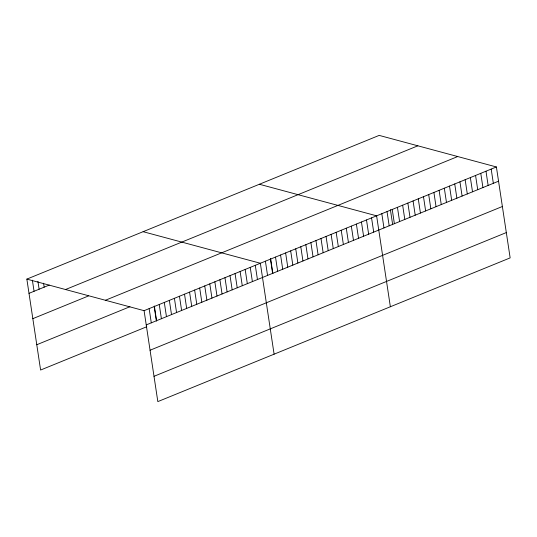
<?xml version="1.0" encoding="UTF-8"?>
<svg xmlns="http://www.w3.org/2000/svg" width="537" height="537" viewBox="0 0 537 537"><rect width="100%" height="100%" fill="white"/><g stroke="black" fill="none" stroke-linecap="round" stroke-linejoin="round"><path stroke-width="0.81" d="M26.85 279.112L379.169 135.391L496.396 166.96L510.15 257.888L157.831 401.609L144.084 310.681L26.85 279.112L40.604 370.04L146.755 326.738M29.005 293.343L49.223 285.093M65.534 289.53L417.853 145.809M32.831 318.656L88.437 295.968M105.393 300.264L457.712 156.542M36.771 344.727L129.927 306.728M144.084 310.681L496.396 166.96M146.232 324.912L498.551 181.191M150.065 350.225L502.377 206.497M154.005 376.303L506.324 232.575M259.378 184.258L376.612 215.827L390.365 306.755M143.117 231.689L260.344 263.258L274.098 354.178M491.194 169.088L493.342 183.312M485.985 171.209L488.133 185.44M480.776 173.337L482.924 187.561M475.567 175.458L477.715 189.689M470.358 177.586L472.513 191.81M465.149 179.707L467.304 193.938M459.941 181.835L462.095 196.059M454.732 183.956L456.886 198.187M449.523 186.084L451.677 200.308M444.321 188.205L446.469 202.436M439.112 190.333L441.26 204.557M433.903 192.454L436.051 206.685M428.694 194.582L430.842 208.812M423.485 196.703L425.64 210.934M418.276 198.831L420.431 213.061M413.067 200.952L415.222 215.183M407.858 203.08L410.013 217.31M402.649 205.201L404.804 219.432M397.447 207.329L399.595 221.559M392.238 209.45L394.386 223.681M390.406 209.705L392.675 224.735M387.029 211.578L389.177 225.808M381.82 213.699L383.968 227.93M371.557 217.888L373.712 232.118M366.502 219.948L368.651 234.179M361.448 222.016L363.596 236.24M356.393 224.077L358.541 238.307M351.339 226.137L353.487 240.368M346.284 228.198L348.432 242.429M341.23 230.259L343.378 244.489M336.169 232.326L338.323 246.55M331.114 234.387L333.269 248.618M326.06 236.448L328.214 250.678M321.005 238.509L323.16 252.739M315.951 240.569L318.105 254.8M310.896 242.637L313.051 256.861M305.842 244.697L307.996 258.928M300.787 246.758L302.942 260.989M295.733 248.819L297.881 263.049M290.678 250.88L292.826 265.11M285.624 252.947L287.772 267.171M280.569 255.008L282.717 269.238M275.515 257.069L277.663 271.299M270.614 258.572L272.89 273.602M270.46 259.129L272.608 273.36M265.399 261.19L267.554 275.421M255.29 265.318L257.445 279.549M250.235 267.379L252.39 281.61M245.181 269.44L247.335 283.67M240.126 271.5L242.281 285.731M235.072 273.568L237.226 287.798M230.017 275.629L232.172 289.859M224.963 277.689L227.117 291.92M219.908 279.75L222.056 293.981M214.854 281.818L217.002 296.041M209.799 283.878L211.947 298.109M204.745 285.939L206.893 300.17M199.69 288L201.838 302.23M194.636 290.061L196.784 304.291M189.574 292.128L191.729 306.352M184.52 294.189L186.675 308.419M179.465 296.249L181.62 310.48M174.411 298.31L176.566 312.541M169.356 300.371L171.511 314.601M164.302 302.438L166.457 316.662M159.247 304.499L161.402 318.73M154.354 306.003L156.629 321.032M154.193 306.56L156.348 320.79M149.138 308.621L151.293 322.851M43.571 283.207L44.168 287.161M37.919 281.314L39.114 289.221M32.381 280.213L34.059 291.282"/></g></svg>
